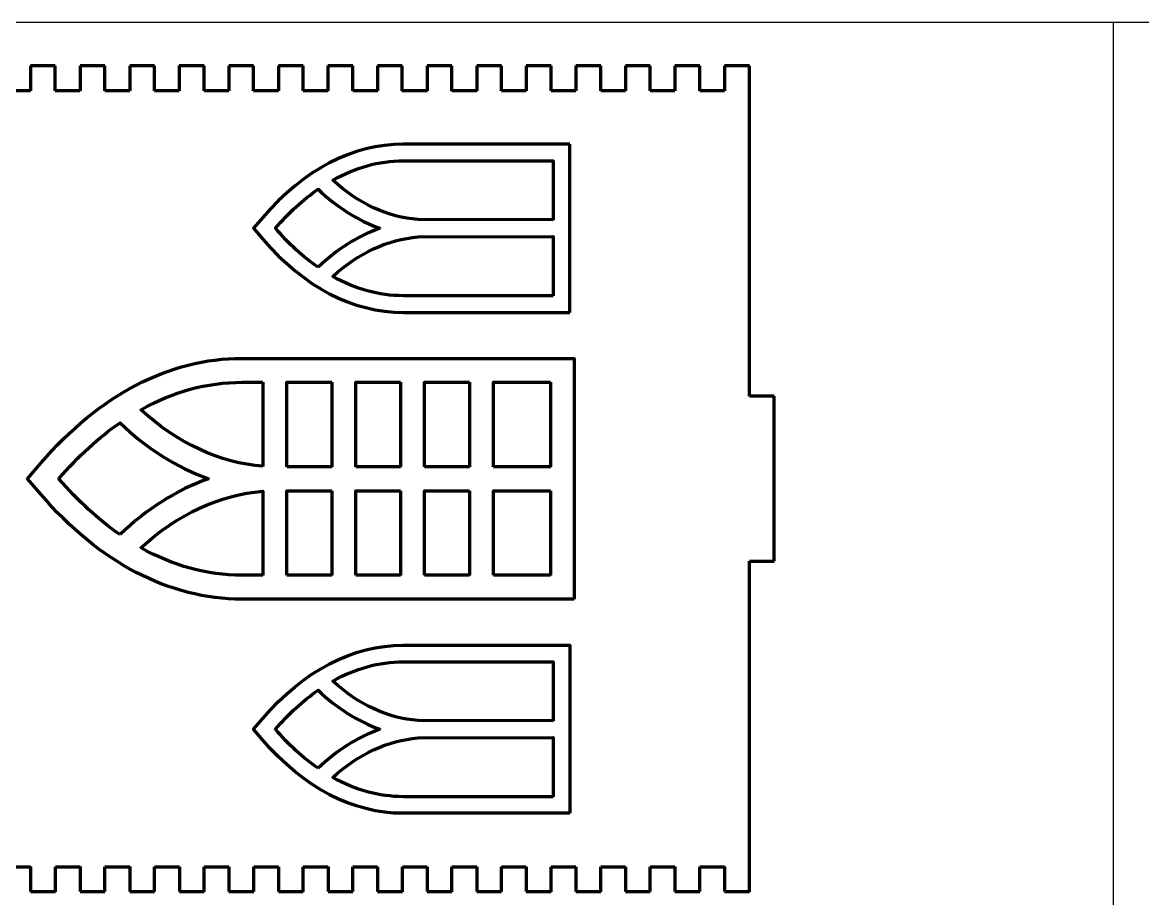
# Model space of a CAD drawing. Header units: centimetres. Extents: x 1569 to 2514, y -799 to -397.
# Drawn here: x 2165.9 to 2292.4, y -496.2 to -397.2 of the extents above; entities that cross this region are included whole.
import ezdxf

# ---------------------------------------------------------------- set-up
doc = ezdxf.new("R2010")
doc.units = ezdxf.units.CM
doc.header["$MEASUREMENT"] = 0
doc.layers.add('layer 1', color=7, linetype='Continuous')

msp = doc.modelspace()

# ---------------------------------------------------------------- linework, layer by layer
for p, q in [((2514.09, -397.2), (2064.09, -397.2)), ((2289.09, -397.2), (2289.09, -797.2))]:
    msp.add_line(p, q)
at = {"layer": 'layer 1', "lineweight": 80}
for points, knots in [([(2169.58, -402.13), (2169.58, -402.13), (2169.58, -402.13), (2166.78, -402.13), (2166.78, -402.13)], [0.870967742, 0.870967742, 0.870967742, 0.870967742, 0.870967752, 0.876344086, 0.876344086, 0.876344086, 0.876344086]), ([(2166.78, -402.13), (2166.78, -402.13), (2166.78, -402.13), (2166.78, -404.93), (2166.78, -404.93)], [0.876344086, 0.876344086, 0.876344086, 0.876344086, 0.876344096, 0.88172043, 0.88172043, 0.88172043, 0.88172043]), ([(2169.58, -404.93), (2169.58, -404.93), (2169.58, -404.93), (2169.58, -402.13), (2169.58, -402.13)], [0.865591398, 0.865591398, 0.865591398, 0.865591398, 0.865591408, 0.870967742, 0.870967742, 0.870967742, 0.870967742]), ([(2175.18, -402.13), (2175.18, -402.13), (2175.18, -402.13), (2172.38, -402.13), (2172.38, -402.13)], [0.849462366, 0.849462366, 0.849462366, 0.849462366, 0.849462376, 0.85483871, 0.85483871, 0.85483871, 0.85483871]), ([(2172.38, -402.13), (2172.38, -402.13), (2172.38, -402.13), (2172.38, -404.93), (2172.38, -404.93)], [0.85483871, 0.85483871, 0.85483871, 0.85483871, 0.85483872, 0.860215054, 0.860215054, 0.860215054, 0.860215054]), ([(2175.18, -404.93), (2175.18, -404.93), (2175.18, -404.93), (2175.18, -402.13), (2175.18, -402.13)], [0.844086022, 0.844086022, 0.844086022, 0.844086022, 0.844086032, 0.849462366, 0.849462366, 0.849462366, 0.849462366]), ([(2180.78, -402.13), (2180.78, -402.13), (2180.78, -402.13), (2177.98, -402.13), (2177.98, -402.13)], [0.827956989, 0.827956989, 0.827956989, 0.827956989, 0.827956999, 0.833333333, 0.833333333, 0.833333333, 0.833333333]), ([(2177.98, -402.13), (2177.98, -402.13), (2177.98, -402.13), (2177.98, -404.93), (2177.98, -404.93)], [0.833333333, 0.833333333, 0.833333333, 0.833333333, 0.833333343, 0.838709677, 0.838709677, 0.838709677, 0.838709677]), ([(2180.78, -404.93), (2180.78, -404.93), (2180.78, -404.93), (2180.78, -402.13), (2180.78, -402.13)], [0.822580645, 0.822580645, 0.822580645, 0.822580645, 0.822580655, 0.827956989, 0.827956989, 0.827956989, 0.827956989]), ([(2186.38, -402.13), (2186.38, -402.13), (2186.38, -402.13), (2183.58, -402.13), (2183.58, -402.13)], [0.806451613, 0.806451613, 0.806451613, 0.806451613, 0.806451623, 0.811827957, 0.811827957, 0.811827957, 0.811827957]), ([(2183.58, -402.13), (2183.58, -402.13), (2183.58, -402.13), (2183.58, -404.93), (2183.58, -404.93)], [0.811827957, 0.811827957, 0.811827957, 0.811827957, 0.811827967, 0.817204301, 0.817204301, 0.817204301, 0.817204301]), ([(2186.38, -404.93), (2186.38, -404.93), (2186.38, -404.93), (2186.38, -402.13), (2186.38, -402.13)], [0.801075269, 0.801075269, 0.801075269, 0.801075269, 0.801075279, 0.806451613, 0.806451613, 0.806451613, 0.806451613]), ([(2191.98, -402.13), (2191.98, -402.13), (2191.98, -402.13), (2189.18, -402.13), (2189.18, -402.13)], [0.784946237, 0.784946237, 0.784946237, 0.784946237, 0.784946247, 0.790322581, 0.790322581, 0.790322581, 0.790322581]), ([(2189.18, -402.13), (2189.18, -402.13), (2189.18, -402.13), (2189.18, -404.93), (2189.18, -404.93)], [0.790322581, 0.790322581, 0.790322581, 0.790322581, 0.790322591, 0.795698925, 0.795698925, 0.795698925, 0.795698925]), ([(2191.98, -404.93), (2191.98, -404.93), (2191.98, -404.93), (2191.98, -402.13), (2191.98, -402.13)], [0.779569892, 0.779569892, 0.779569892, 0.779569892, 0.779569902, 0.784946237, 0.784946237, 0.784946237, 0.784946237]), ([(2197.58, -402.13), (2197.58, -402.13), (2197.58, -402.13), (2194.78, -402.13), (2194.78, -402.13)], [0.76344086, 0.76344086, 0.76344086, 0.76344086, 0.76344087, 0.768817204, 0.768817204, 0.768817204, 0.768817204]), ([(2194.78, -402.13), (2194.78, -402.13), (2194.78, -402.13), (2194.78, -404.93), (2194.78, -404.93)], [0.768817204, 0.768817204, 0.768817204, 0.768817204, 0.768817214, 0.774193548, 0.774193548, 0.774193548, 0.774193548]), ([(2197.58, -404.93), (2197.58, -404.93), (2197.58, -404.93), (2197.58, -402.13), (2197.58, -402.13)], [0.758064516, 0.758064516, 0.758064516, 0.758064516, 0.758064526, 0.76344086, 0.76344086, 0.76344086, 0.76344086]), ([(2203.18, -402.13), (2203.18, -402.13), (2203.18, -402.13), (2200.38, -402.13), (2200.38, -402.13)], [0.741935484, 0.741935484, 0.741935484, 0.741935484, 0.741935494, 0.747311828, 0.747311828, 0.747311828, 0.747311828]), ([(2200.38, -402.13), (2200.38, -402.13), (2200.38, -402.13), (2200.38, -404.93), (2200.38, -404.93)], [0.747311828, 0.747311828, 0.747311828, 0.747311828, 0.747311838, 0.752688172, 0.752688172, 0.752688172, 0.752688172]), ([(2203.18, -404.93), (2203.18, -404.93), (2203.18, -404.93), (2203.18, -402.13), (2203.18, -402.13)], [0.73655914, 0.73655914, 0.73655914, 0.73655914, 0.73655915, 0.741935484, 0.741935484, 0.741935484, 0.741935484]), ([(2208.78, -402.13), (2208.78, -402.13), (2208.78, -402.13), (2205.98, -402.13), (2205.98, -402.13)], [0.720430108, 0.720430108, 0.720430108, 0.720430108, 0.720430118, 0.725806452, 0.725806452, 0.725806452, 0.725806452]), ([(2205.98, -402.13), (2205.98, -402.13), (2205.98, -402.13), (2205.98, -404.93), (2205.98, -404.93)], [0.725806452, 0.725806452, 0.725806452, 0.725806452, 0.725806462, 0.731182796, 0.731182796, 0.731182796, 0.731182796]), ([(2208.78, -404.93), (2208.78, -404.93), (2208.78, -404.93), (2208.78, -402.13), (2208.78, -402.13)], [0.715053763, 0.715053763, 0.715053763, 0.715053763, 0.715053773, 0.720430108, 0.720430108, 0.720430108, 0.720430108]), ([(2214.38, -402.13), (2214.38, -402.13), (2214.38, -402.13), (2211.58, -402.13), (2211.58, -402.13)], [0.698924731, 0.698924731, 0.698924731, 0.698924731, 0.698924741, 0.704301075, 0.704301075, 0.704301075, 0.704301075]), ([(2211.58, -402.13), (2211.58, -402.13), (2211.58, -402.13), (2211.58, -404.93), (2211.58, -404.93)], [0.704301075, 0.704301075, 0.704301075, 0.704301075, 0.704301085, 0.709677419, 0.709677419, 0.709677419, 0.709677419]), ([(2214.38, -404.93), (2214.38, -404.93), (2214.38, -404.93), (2214.38, -402.13), (2214.38, -402.13)], [0.693548387, 0.693548387, 0.693548387, 0.693548387, 0.693548397, 0.698924731, 0.698924731, 0.698924731, 0.698924731]), ([(2219.98, -402.13), (2219.98, -402.13), (2219.98, -402.13), (2217.18, -402.13), (2217.18, -402.13)], [0.677419355, 0.677419355, 0.677419355, 0.677419355, 0.677419365, 0.682795699, 0.682795699, 0.682795699, 0.682795699]), ([(2217.18, -402.13), (2217.18, -402.13), (2217.18, -402.13), (2217.18, -404.93), (2217.18, -404.93)], [0.682795699, 0.682795699, 0.682795699, 0.682795699, 0.682795709, 0.688172043, 0.688172043, 0.688172043, 0.688172043]), ([(2219.98, -404.93), (2219.98, -404.93), (2219.98, -404.93), (2219.98, -402.13), (2219.98, -402.13)], [0.672043011, 0.672043011, 0.672043011, 0.672043011, 0.672043021, 0.677419355, 0.677419355, 0.677419355, 0.677419355]), ([(2225.58, -402.13), (2225.58, -402.13), (2225.58, -402.13), (2222.78, -402.13), (2222.78, -402.13)], [0.655913978, 0.655913978, 0.655913978, 0.655913978, 0.655913988, 0.661290323, 0.661290323, 0.661290323, 0.661290323]), ([(2222.78, -402.13), (2222.78, -402.13), (2222.78, -402.13), (2222.78, -404.93), (2222.78, -404.93)], [0.661290323, 0.661290323, 0.661290323, 0.661290323, 0.661290333, 0.666666667, 0.666666667, 0.666666667, 0.666666667]), ([(2225.58, -404.93), (2225.58, -404.93), (2225.58, -404.93), (2225.58, -402.13), (2225.58, -402.13)], [0.650537634, 0.650537634, 0.650537634, 0.650537634, 0.650537644, 0.655913978, 0.655913978, 0.655913978, 0.655913978]), ([(2231.19, -402.13), (2231.19, -402.13), (2231.19, -402.13), (2228.38, -402.13), (2228.38, -402.13)], [0.634408602, 0.634408602, 0.634408602, 0.634408602, 0.634408612, 0.639784946, 0.639784946, 0.639784946, 0.639784946]), ([(2228.38, -402.13), (2228.38, -402.13), (2228.38, -402.13), (2228.38, -404.93), (2228.38, -404.93)], [0.639784946, 0.639784946, 0.639784946, 0.639784946, 0.639784956, 0.64516129, 0.64516129, 0.64516129, 0.64516129]), ([(2231.19, -404.93), (2231.19, -404.93), (2231.19, -404.93), (2231.19, -402.13), (2231.19, -402.13)], [0.629032258, 0.629032258, 0.629032258, 0.629032258, 0.629032268, 0.634408602, 0.634408602, 0.634408602, 0.634408602]), ([(2236.78, -402.13), (2236.78, -402.13), (2236.78, -402.13), (2233.99, -402.13), (2233.99, -402.13)], [0.612903226, 0.612903226, 0.612903226, 0.612903226, 0.612903236, 0.61827957, 0.61827957, 0.61827957, 0.61827957]), ([(2233.99, -402.13), (2233.99, -402.13), (2233.99, -402.13), (2233.99, -404.93), (2233.99, -404.93)], [0.61827957, 0.61827957, 0.61827957, 0.61827957, 0.61827958, 0.623655914, 0.623655914, 0.623655914, 0.623655914]), ([(2236.78, -404.93), (2236.78, -404.93), (2236.78, -404.93), (2236.78, -402.13), (2236.78, -402.13)], [0.607526882, 0.607526882, 0.607526882, 0.607526882, 0.607526892, 0.612903226, 0.612903226, 0.612903226, 0.612903226]), ([(2242.38, -402.13), (2242.38, -402.13), (2242.38, -402.13), (2239.58, -402.13), (2239.58, -402.13)], [0.591397849, 0.591397849, 0.591397849, 0.591397849, 0.591397859, 0.596774194, 0.596774194, 0.596774194, 0.596774194]), ([(2239.58, -402.13), (2239.58, -402.13), (2239.58, -402.13), (2239.58, -404.93), (2239.58, -404.93)], [0.596774194, 0.596774194, 0.596774194, 0.596774194, 0.596774204, 0.602150538, 0.602150538, 0.602150538, 0.602150538]), ([(2242.38, -404.93), (2242.38, -404.93), (2242.38, -404.93), (2242.38, -402.13), (2242.38, -402.13)], [0.586021505, 0.586021505, 0.586021505, 0.586021505, 0.586021515, 0.591397849, 0.591397849, 0.591397849, 0.591397849]), ([(2247.98, -402.13), (2247.98, -402.13), (2247.98, -402.13), (2245.18, -402.13), (2245.18, -402.13)], [0.564516129, 0.564516129, 0.564516129, 0.564516129, 0.564516139, 0.569892473, 0.569892473, 0.569892473, 0.569892473]), ([(2245.18, -402.13), (2245.18, -402.13), (2245.18, -402.13), (2245.18, -402.13), (2245.18, -402.13)], [0.569892473, 0.569892473, 0.569892473, 0.569892473, 0.569892483, 0.575268817, 0.575268817, 0.575268817, 0.575268817]), ([(2245.18, -402.13), (2245.18, -402.13), (2245.18, -402.13), (2245.18, -404.93), (2245.18, -404.93)], [0.575268817, 0.575268817, 0.575268817, 0.575268817, 0.575268827, 0.580645161, 0.580645161, 0.580645161, 0.580645161]), ([(2247.98, -439.46), (2247.98, -439.46), (2247.98, -439.46), (2247.98, -402.13), (2247.98, -402.13)], [0.559139785, 0.559139785, 0.559139785, 0.559139785, 0.559139795, 0.564516129, 0.564516129, 0.564516129, 0.564516129]), ([(2166.78, -404.93), (2166.78, -404.93), (2166.78, -404.93), (2163.98, -404.93), (2163.98, -404.93)], [0.88172043, 0.88172043, 0.88172043, 0.88172043, 0.88172044, 0.887096774, 0.887096774, 0.887096774, 0.887096774]), ([(2172.38, -404.93), (2172.38, -404.93), (2172.38, -404.93), (2169.58, -404.93), (2169.58, -404.93)], [0.860215054, 0.860215054, 0.860215054, 0.860215054, 0.860215064, 0.865591398, 0.865591398, 0.865591398, 0.865591398]), ([(2177.98, -404.93), (2177.98, -404.93), (2177.98, -404.93), (2175.18, -404.93), (2175.18, -404.93)], [0.838709677, 0.838709677, 0.838709677, 0.838709677, 0.838709687, 0.844086022, 0.844086022, 0.844086022, 0.844086022]), ([(2183.58, -404.93), (2183.58, -404.93), (2183.58, -404.93), (2180.78, -404.93), (2180.78, -404.93)], [0.817204301, 0.817204301, 0.817204301, 0.817204301, 0.817204311, 0.822580645, 0.822580645, 0.822580645, 0.822580645]), ([(2189.18, -404.93), (2189.18, -404.93), (2189.18, -404.93), (2186.38, -404.93), (2186.38, -404.93)], [0.795698925, 0.795698925, 0.795698925, 0.795698925, 0.795698935, 0.801075269, 0.801075269, 0.801075269, 0.801075269]), ([(2194.78, -404.93), (2194.78, -404.93), (2194.78, -404.93), (2191.98, -404.93), (2191.98, -404.93)], [0.774193548, 0.774193548, 0.774193548, 0.774193548, 0.774193558, 0.779569892, 0.779569892, 0.779569892, 0.779569892]), ([(2200.38, -404.93), (2200.38, -404.93), (2200.38, -404.93), (2197.58, -404.93), (2197.58, -404.93)], [0.752688172, 0.752688172, 0.752688172, 0.752688172, 0.752688182, 0.758064516, 0.758064516, 0.758064516, 0.758064516]), ([(2205.98, -404.93), (2205.98, -404.93), (2205.98, -404.93), (2203.18, -404.93), (2203.18, -404.93)], [0.731182796, 0.731182796, 0.731182796, 0.731182796, 0.731182806, 0.73655914, 0.73655914, 0.73655914, 0.73655914]), ([(2211.58, -404.93), (2211.58, -404.93), (2211.58, -404.93), (2208.78, -404.93), (2208.78, -404.93)], [0.709677419, 0.709677419, 0.709677419, 0.709677419, 0.709677429, 0.715053763, 0.715053763, 0.715053763, 0.715053763]), ([(2217.18, -404.93), (2217.18, -404.93), (2217.18, -404.93), (2214.38, -404.93), (2214.38, -404.93)], [0.688172043, 0.688172043, 0.688172043, 0.688172043, 0.688172053, 0.693548387, 0.693548387, 0.693548387, 0.693548387]), ([(2222.78, -404.93), (2222.78, -404.93), (2222.78, -404.93), (2219.98, -404.93), (2219.98, -404.93)], [0.666666667, 0.666666667, 0.666666667, 0.666666667, 0.666666677, 0.672043011, 0.672043011, 0.672043011, 0.672043011]), ([(2228.38, -404.93), (2228.38, -404.93), (2228.38, -404.93), (2225.58, -404.93), (2225.58, -404.93)], [0.64516129, 0.64516129, 0.64516129, 0.64516129, 0.6451613, 0.650537634, 0.650537634, 0.650537634, 0.650537634]), ([(2233.99, -404.93), (2233.99, -404.93), (2233.99, -404.93), (2231.19, -404.93), (2231.19, -404.93)], [0.623655914, 0.623655914, 0.623655914, 0.623655914, 0.623655924, 0.629032258, 0.629032258, 0.629032258, 0.629032258]), ([(2239.58, -404.93), (2239.58, -404.93), (2239.58, -404.93), (2236.78, -404.93), (2236.78, -404.93)], [0.602150538, 0.602150538, 0.602150538, 0.602150538, 0.602150548, 0.607526882, 0.607526882, 0.607526882, 0.607526882]), ([(2245.18, -404.93), (2245.18, -404.93), (2245.18, -404.93), (2242.38, -404.93), (2242.38, -404.93)], [0.580645161, 0.580645161, 0.580645161, 0.580645161, 0.580645171, 0.586021505, 0.586021505, 0.586021505, 0.586021505]), ([(2200.92, -415.03), (2200.92, -415.03), (2203.44, -413.62), (2206.12, -412.85), (2208.9, -412.85)], [0.5, 0.5, 0.5, 0.5, 0.5, 0.625, 0.625, 0.625, 0.625]), ([(2208.9, -412.85), (2208.9, -412.85), (2208.9, -412.85), (2210.55, -412.85), (2210.55, -412.85)], [0.625, 0.625, 0.625, 0.625, 0.625, 0.75, 0.75, 0.75, 0.75]), ([(2225.83, -412.85), (2225.83, -412.85), (2225.83, -412.85), (2225.83, -419.53), (2225.83, -419.53)], [0.125, 0.125, 0.125, 0.125, 0.125, 0.25, 0.25, 0.25, 0.25]), ([(2210.55, -419.49), (2210.55, -419.49), (2207.18, -419.24), (2203.76, -417.65), (2200.92, -415.03)], [0.375, 0.375, 0.375, 0.375, 0.375, 0.5, 0.5, 0.5, 0.5]), ([(2194.45, -420.48), (2194.45, -420.48), (2195.95, -418.72), (2197.57, -417.24), (2199.27, -416.06)], [0.2, 0.2, 0.2, 0.2, 0.2, 0.4, 0.4, 0.4, 0.4]), ([(2199.27, -416.06), (2199.27, -416.06), (2201.35, -418.08), (2203.75, -419.58), (2206.25, -420.48)], [0.4, 0.4, 0.4, 0.4, 0.4, 0.6, 0.6, 0.6, 0.6]), ([(2225.83, -419.53), (2225.83, -419.53), (2225.83, -419.53), (2210.55, -419.49), (2210.55, -419.49)], [0.25, 0.25, 0.25, 0.25, 0.25, 0.375, 0.375, 0.375, 0.375]), ([(2206.25, -420.48), (2206.25, -420.48), (2203.75, -421.37), (2201.35, -422.87), (2199.27, -424.89)], [0.6, 0.6, 0.6, 0.6, 0.6, 1, 1, 1, 1]), ([(2200.92, -425.93), (2200.92, -425.93), (2203.76, -423.3), (2207.18, -421.71), (2210.55, -421.46)], [0.375, 0.375, 0.375, 0.375, 0.375, 0.5, 0.5, 0.5, 0.5]), ([(2210.55, -421.46), (2210.55, -421.46), (2210.55, -421.46), (2225.83, -421.42), (2225.83, -421.42)], [0.5, 0.5, 0.5, 0.5, 0.5, 0.625, 0.625, 0.625, 0.625]), ([(2225.83, -421.42), (2225.83, -421.42), (2225.83, -421.42), (2225.83, -428.1), (2225.83, -428.1)], [0.625, 0.625, 0.625, 0.625, 0.625, 0.75, 0.75, 0.75, 0.75]), ([(2208.9, -428.1), (2208.9, -428.1), (2206.12, -428.1), (2203.44, -427.34), (2200.92, -425.93)], [0.25, 0.25, 0.25, 0.25, 0.25, 0.375, 0.375, 0.375, 0.375]), ([(2210.55, -428.1), (2210.55, -428.1), (2210.55, -428.1), (2208.9, -428.1), (2208.9, -428.1)], [0.125, 0.125, 0.125, 0.125, 0.125, 0.25, 0.25, 0.25, 0.25]), ([(2179.25, -440.99), (2179.25, -440.99), (2182.85, -438.97), (2186.69, -437.88), (2190.68, -437.88)], [0.4, 0.4, 0.4, 0.4, 0.4, 0.6, 0.6, 0.6, 0.6]), ([(2190.68, -437.88), (2190.68, -437.88), (2190.68, -437.88), (2193.03, -437.88), (2193.03, -437.88)], [0.6, 0.6, 0.6, 0.6, 0.6, 1, 1, 1, 1]), ([(2195.73, -447.44), (2195.73, -447.44), (2195.73, -447.44), (2195.73, -437.88), (2195.73, -437.88)], [0.4, 0.4, 0.4, 0.4, 0.4, 0.6, 0.6, 0.6, 0.6]), ([(2195.73, -437.88), (2195.73, -437.88), (2195.73, -437.88), (2200.81, -437.88), (2200.81, -437.88)], [0.6, 0.6, 0.6, 0.6, 0.6, 1, 1, 1, 1]), ([(2203.51, -447.44), (2203.51, -447.44), (2203.51, -447.44), (2203.51, -437.88), (2203.51, -437.88)], [0.4, 0.4, 0.4, 0.4, 0.4, 0.6, 0.6, 0.6, 0.6]), ([(2203.51, -437.88), (2203.51, -437.88), (2203.51, -437.88), (2208.59, -437.88), (2208.59, -437.88)], [0.6, 0.6, 0.6, 0.6, 0.6, 1, 1, 1, 1]), ([(2211.29, -447.44), (2211.29, -447.44), (2211.29, -447.44), (2211.29, -437.88), (2211.29, -437.88)], [0.4, 0.4, 0.4, 0.4, 0.4, 0.6, 0.6, 0.6, 0.6]), ([(2211.29, -437.88), (2211.29, -437.88), (2211.29, -437.88), (2216.37, -437.88), (2216.37, -437.88)], [0.6, 0.6, 0.6, 0.6, 0.6, 1, 1, 1, 1]), ([(2219.07, -447.44), (2219.07, -447.44), (2219.07, -447.44), (2219.07, -437.88), (2219.07, -437.88)], [0.4, 0.4, 0.4, 0.4, 0.4, 0.6, 0.6, 0.6, 0.6]), ([(2219.07, -437.88), (2219.07, -437.88), (2219.07, -437.88), (2225.5, -437.88), (2225.5, -437.88)], [0.6, 0.6, 0.6, 0.6, 0.6, 1, 1, 1, 1]), ([(2250.78, -439.46), (2250.78, -439.46), (2250.78, -439.46), (2247.98, -439.46), (2247.98, -439.46)], [0.553763441, 0.553763441, 0.553763441, 0.553763441, 0.553763451, 0.559139785, 0.559139785, 0.559139785, 0.559139785]), ([(2250.78, -458.12), (2250.78, -458.12), (2250.78, -458.12), (2250.78, -439.46), (2250.78, -439.46)], [0.548387097, 0.548387097, 0.548387097, 0.548387097, 0.548387107, 0.553763441, 0.553763441, 0.553763441, 0.553763441]), ([(2193.03, -447.38), (2193.03, -447.38), (2188.21, -447.02), (2183.32, -444.75), (2179.25, -440.99)], [0.2, 0.2, 0.2, 0.2, 0.2, 0.4, 0.4, 0.4, 0.4]), ([(2169.98, -448.79), (2169.98, -448.79), (2172.14, -446.28), (2174.45, -444.16), (2176.89, -442.47)], [0.2, 0.2, 0.2, 0.2, 0.2, 0.4, 0.4, 0.4, 0.4]), ([(2176.89, -442.47), (2176.89, -442.47), (2179.87, -445.36), (2183.3, -447.51), (2186.88, -448.79)], [0.4, 0.4, 0.4, 0.4, 0.4, 0.6, 0.6, 0.6, 0.6]), ([(2200.81, -447.44), (2200.81, -447.44), (2200.81, -447.44), (2195.73, -447.44), (2195.73, -447.44)], [0.2, 0.2, 0.2, 0.2, 0.2, 0.4, 0.4, 0.4, 0.4]), ([(2208.59, -447.44), (2208.59, -447.44), (2208.59, -447.44), (2203.51, -447.44), (2203.51, -447.44)], [0.2, 0.2, 0.2, 0.2, 0.2, 0.4, 0.4, 0.4, 0.4]), ([(2216.37, -447.44), (2216.37, -447.44), (2216.37, -447.44), (2211.29, -447.44), (2211.29, -447.44)], [0.2, 0.2, 0.2, 0.2, 0.2, 0.4, 0.4, 0.4, 0.4]), ([(2225.5, -447.44), (2225.5, -447.44), (2225.5, -447.44), (2219.07, -447.44), (2219.07, -447.44)], [0.2, 0.2, 0.2, 0.2, 0.2, 0.4, 0.4, 0.4, 0.4]), ([(2186.88, -448.79), (2186.88, -448.79), (2183.3, -450.07), (2179.87, -452.22), (2176.89, -455.11)], [0.6, 0.6, 0.6, 0.6, 0.6, 1, 1, 1, 1]), ([(2179.25, -456.59), (2179.25, -456.59), (2183.32, -452.83), (2188.21, -450.56), (2193.03, -450.2)], [0.2, 0.2, 0.2, 0.2, 0.2, 0.4, 0.4, 0.4, 0.4]), ([(2193.03, -450.2), (2193.03, -450.2), (2193.03, -450.2), (2193.03, -459.7), (2193.03, -459.7)], [0.4, 0.4, 0.4, 0.4, 0.4, 0.6, 0.6, 0.6, 0.6]), ([(2195.73, -459.7), (2195.73, -459.7), (2195.73, -459.7), (2195.73, -450.14), (2195.73, -450.14)], [0.4, 0.4, 0.4, 0.4, 0.4, 0.6, 0.6, 0.6, 0.6]), ([(2195.73, -450.14), (2195.73, -450.14), (2195.73, -450.14), (2200.81, -450.14), (2200.81, -450.14)], [0.6, 0.6, 0.6, 0.6, 0.6, 1, 1, 1, 1]), ([(2203.51, -459.7), (2203.51, -459.7), (2203.51, -459.7), (2203.51, -450.14), (2203.51, -450.14)], [0.4, 0.4, 0.4, 0.4, 0.4, 0.6, 0.6, 0.6, 0.6]), ([(2203.51, -450.14), (2203.51, -450.14), (2203.51, -450.14), (2208.59, -450.14), (2208.59, -450.14)], [0.6, 0.6, 0.6, 0.6, 0.6, 1, 1, 1, 1]), ([(2211.29, -459.7), (2211.29, -459.7), (2211.29, -459.7), (2211.29, -450.14), (2211.29, -450.14)], [0.4, 0.4, 0.4, 0.4, 0.4, 0.6, 0.6, 0.6, 0.6]), ([(2211.29, -450.14), (2211.29, -450.14), (2211.29, -450.14), (2216.37, -450.14), (2216.37, -450.14)], [0.6, 0.6, 0.6, 0.6, 0.6, 1, 1, 1, 1]), ([(2219.07, -459.7), (2219.07, -459.7), (2219.07, -459.7), (2219.07, -450.14), (2219.07, -450.14)], [0.4, 0.4, 0.4, 0.4, 0.4, 0.6, 0.6, 0.6, 0.6]), ([(2219.07, -450.14), (2219.07, -450.14), (2219.07, -450.14), (2225.5, -450.14), (2225.5, -450.14)], [0.6, 0.6, 0.6, 0.6, 0.6, 1, 1, 1, 1]), ([(2247.98, -495.46), (2247.98, -495.46), (2247.98, -495.46), (2247.98, -458.12), (2247.98, -458.12)], [0.537634409, 0.537634409, 0.537634409, 0.537634409, 0.537634419, 0.543010753, 0.543010753, 0.543010753, 0.543010753]), ([(2247.98, -458.12), (2247.98, -458.12), (2247.98, -458.12), (2250.78, -458.12), (2250.78, -458.12)], [0.543010753, 0.543010753, 0.543010753, 0.543010753, 0.543010763, 0.548387097, 0.548387097, 0.548387097, 0.548387097]), ([(2193.03, -459.7), (2193.03, -459.7), (2193.03, -459.7), (2190.68, -459.7), (2190.68, -459.7)], [0.6, 0.6, 0.6, 0.6, 0.6, 1, 1, 1, 1]), ([(2200.81, -459.7), (2200.81, -459.7), (2200.81, -459.7), (2195.73, -459.7), (2195.73, -459.7)], [0.2, 0.2, 0.2, 0.2, 0.2, 0.4, 0.4, 0.4, 0.4]), ([(2208.59, -459.7), (2208.59, -459.7), (2208.59, -459.7), (2203.51, -459.7), (2203.51, -459.7)], [0.2, 0.2, 0.2, 0.2, 0.2, 0.4, 0.4, 0.4, 0.4]), ([(2216.37, -459.7), (2216.37, -459.7), (2216.37, -459.7), (2211.29, -459.7), (2211.29, -459.7)], [0.2, 0.2, 0.2, 0.2, 0.2, 0.4, 0.4, 0.4, 0.4]), ([(2225.5, -459.7), (2225.5, -459.7), (2225.5, -459.7), (2219.07, -459.7), (2219.07, -459.7)], [0.2, 0.2, 0.2, 0.2, 0.2, 0.4, 0.4, 0.4, 0.4]), ([(2200.92, -471.66), (2200.92, -471.66), (2203.44, -470.25), (2206.12, -469.48), (2208.9, -469.48)], [0.5, 0.5, 0.5, 0.5, 0.5, 0.625, 0.625, 0.625, 0.625]), ([(2208.9, -469.48), (2208.9, -469.48), (2208.9, -469.48), (2210.55, -469.48), (2210.55, -469.48)], [0.625, 0.625, 0.625, 0.625, 0.625, 0.75, 0.75, 0.75, 0.75]), ([(2225.83, -469.48), (2225.83, -469.48), (2225.83, -469.48), (2225.83, -476.16), (2225.83, -476.16)], [0.125, 0.125, 0.125, 0.125, 0.125, 0.25, 0.25, 0.25, 0.25]), ([(2210.55, -476.12), (2210.55, -476.12), (2207.18, -475.87), (2203.76, -474.28), (2200.92, -471.66)], [0.375, 0.375, 0.375, 0.375, 0.375, 0.5, 0.5, 0.5, 0.5]), ([(2194.45, -477.11), (2194.45, -477.11), (2195.95, -475.35), (2197.57, -473.87), (2199.27, -472.69)], [0.2, 0.2, 0.2, 0.2, 0.2, 0.4, 0.4, 0.4, 0.4]), ([(2199.27, -472.69), (2199.27, -472.69), (2201.35, -474.71), (2203.75, -476.21), (2206.25, -477.11)], [0.4, 0.4, 0.4, 0.4, 0.4, 0.6, 0.6, 0.6, 0.6]), ([(2225.83, -476.16), (2225.83, -476.16), (2225.83, -476.16), (2210.55, -476.12), (2210.55, -476.12)], [0.25, 0.25, 0.25, 0.25, 0.25, 0.375, 0.375, 0.375, 0.375]), ([(2206.25, -477.11), (2206.25, -477.11), (2203.75, -478), (2201.35, -479.5), (2199.27, -481.52)], [0.6, 0.6, 0.6, 0.6, 0.6, 1, 1, 1, 1]), ([(2200.92, -482.56), (2200.92, -482.56), (2203.76, -479.93), (2207.18, -478.34), (2210.55, -478.09)], [0.4285714, 0.4285714, 0.4285714, 0.4285714, 0.4285714, 0.5714286, 0.5714286, 0.5714286, 0.5714286]), ([(2210.55, -478.09), (2210.55, -478.09), (2210.55, -478.09), (2225.83, -478.05), (2225.83, -478.05)], [0.5714286, 0.5714286, 0.5714286, 0.5714286, 0.5714286, 0.7142857, 0.7142857, 0.7142857, 0.7142857]), ([(2225.83, -478.05), (2225.83, -478.05), (2225.83, -478.05), (2225.83, -484.73), (2225.83, -484.73)], [0.7142857, 0.7142857, 0.7142857, 0.7142857, 0.7142857, 1, 1, 1, 1]), ([(2208.9, -484.73), (2208.9, -484.73), (2206.12, -484.73), (2203.44, -483.97), (2200.92, -482.56)], [0.2857143, 0.2857143, 0.2857143, 0.2857143, 0.2857143, 0.4285714, 0.4285714, 0.4285714, 0.4285714]), ([(2210.55, -484.73), (2210.55, -484.73), (2210.55, -484.73), (2208.9, -484.73), (2208.9, -484.73)], [0.1428571, 0.1428571, 0.1428571, 0.1428571, 0.1428572, 0.2857143, 0.2857143, 0.2857143, 0.2857143]), ([(2163.99, -492.66), (2163.99, -492.66), (2163.99, -492.66), (2166.79, -492.66), (2166.79, -492.66)], [0.215053763, 0.215053763, 0.215053763, 0.215053763, 0.215053773, 0.220430108, 0.220430108, 0.220430108, 0.220430108]), ([(2166.79, -492.66), (2166.79, -492.66), (2166.79, -492.66), (2166.79, -495.46), (2166.79, -495.46)], [0.220430108, 0.220430108, 0.220430108, 0.220430108, 0.220430118, 0.225806452, 0.225806452, 0.225806452, 0.225806452]), ([(2169.59, -495.46), (2169.59, -495.46), (2169.59, -495.46), (2169.59, -492.66), (2169.59, -492.66)], [0.231182796, 0.231182796, 0.231182796, 0.231182796, 0.231182806, 0.23655914, 0.23655914, 0.23655914, 0.23655914]), ([(2169.59, -492.66), (2169.59, -492.66), (2169.59, -492.66), (2172.39, -492.66), (2172.39, -492.66)], [0.23655914, 0.23655914, 0.23655914, 0.23655914, 0.23655915, 0.241935484, 0.241935484, 0.241935484, 0.241935484]), ([(2172.39, -492.66), (2172.39, -492.66), (2172.39, -492.66), (2172.39, -495.46), (2172.39, -495.46)], [0.241935484, 0.241935484, 0.241935484, 0.241935484, 0.241935494, 0.247311828, 0.247311828, 0.247311828, 0.247311828]), ([(2175.19, -495.46), (2175.19, -495.46), (2175.19, -495.46), (2175.19, -492.66), (2175.19, -492.66)], [0.252688172, 0.252688172, 0.252688172, 0.252688172, 0.252688182, 0.258064516, 0.258064516, 0.258064516, 0.258064516]), ([(2175.19, -492.66), (2175.19, -492.66), (2175.19, -492.66), (2177.99, -492.66), (2177.99, -492.66)], [0.258064516, 0.258064516, 0.258064516, 0.258064516, 0.258064526, 0.26344086, 0.26344086, 0.26344086, 0.26344086]), ([(2177.99, -492.66), (2177.99, -492.66), (2177.99, -492.66), (2177.99, -495.46), (2177.99, -495.46)], [0.26344086, 0.26344086, 0.26344086, 0.26344086, 0.26344087, 0.268817204, 0.268817204, 0.268817204, 0.268817204]), ([(2180.79, -495.46), (2180.79, -495.46), (2180.79, -495.46), (2180.79, -492.66), (2180.79, -492.66)], [0.274193548, 0.274193548, 0.274193548, 0.274193548, 0.274193558, 0.279569892, 0.279569892, 0.279569892, 0.279569892]), ([(2180.79, -492.66), (2180.79, -492.66), (2180.79, -492.66), (2183.59, -492.66), (2183.59, -492.66)], [0.279569892, 0.279569892, 0.279569892, 0.279569892, 0.279569902, 0.284946237, 0.284946237, 0.284946237, 0.284946237]), ([(2183.59, -492.66), (2183.59, -492.66), (2183.59, -492.66), (2183.59, -495.46), (2183.59, -495.46)], [0.284946237, 0.284946237, 0.284946237, 0.284946237, 0.284946247, 0.290322581, 0.290322581, 0.290322581, 0.290322581]), ([(2186.39, -495.46), (2186.39, -495.46), (2186.39, -495.46), (2186.39, -492.66), (2186.39, -492.66)], [0.295698925, 0.295698925, 0.295698925, 0.295698925, 0.295698935, 0.301075269, 0.301075269, 0.301075269, 0.301075269]), ([(2186.39, -492.66), (2186.39, -492.66), (2186.39, -492.66), (2189.19, -492.66), (2189.19, -492.66)], [0.301075269, 0.301075269, 0.301075269, 0.301075269, 0.301075279, 0.306451613, 0.306451613, 0.306451613, 0.306451613]), ([(2189.19, -492.66), (2189.19, -492.66), (2189.19, -492.66), (2189.19, -495.46), (2189.19, -495.46)], [0.306451613, 0.306451613, 0.306451613, 0.306451613, 0.306451623, 0.311827957, 0.311827957, 0.311827957, 0.311827957]), ([(2191.99, -495.46), (2191.99, -495.46), (2191.99, -495.46), (2191.99, -492.66), (2191.99, -492.66)], [0.317204301, 0.317204301, 0.317204301, 0.317204301, 0.317204311, 0.322580645, 0.322580645, 0.322580645, 0.322580645]), ([(2191.99, -492.66), (2191.99, -492.66), (2191.99, -492.66), (2194.79, -492.66), (2194.79, -492.66)], [0.322580645, 0.322580645, 0.322580645, 0.322580645, 0.322580655, 0.327956989, 0.327956989, 0.327956989, 0.327956989]), ([(2194.79, -492.66), (2194.79, -492.66), (2194.79, -492.66), (2194.79, -495.46), (2194.79, -495.46)], [0.327956989, 0.327956989, 0.327956989, 0.327956989, 0.327956999, 0.333333333, 0.333333333, 0.333333333, 0.333333333]), ([(2197.59, -495.46), (2197.59, -495.46), (2197.59, -495.46), (2197.59, -492.66), (2197.59, -492.66)], [0.338709677, 0.338709677, 0.338709677, 0.338709677, 0.338709687, 0.344086022, 0.344086022, 0.344086022, 0.344086022]), ([(2197.59, -492.66), (2197.59, -492.66), (2197.59, -492.66), (2200.39, -492.66), (2200.39, -492.66)], [0.344086022, 0.344086022, 0.344086022, 0.344086022, 0.344086032, 0.349462366, 0.349462366, 0.349462366, 0.349462366]), ([(2200.39, -492.66), (2200.39, -492.66), (2200.39, -492.66), (2200.39, -495.46), (2200.39, -495.46)], [0.349462366, 0.349462366, 0.349462366, 0.349462366, 0.349462376, 0.35483871, 0.35483871, 0.35483871, 0.35483871]), ([(2203.19, -495.46), (2203.19, -495.46), (2203.19, -495.46), (2203.19, -492.66), (2203.19, -492.66)], [0.360215054, 0.360215054, 0.360215054, 0.360215054, 0.360215064, 0.365591398, 0.365591398, 0.365591398, 0.365591398]), ([(2203.19, -492.66), (2203.19, -492.66), (2203.19, -492.66), (2205.99, -492.66), (2205.99, -492.66)], [0.365591398, 0.365591398, 0.365591398, 0.365591398, 0.365591408, 0.370967742, 0.370967742, 0.370967742, 0.370967742]), ([(2205.99, -492.66), (2205.99, -492.66), (2205.99, -492.66), (2205.99, -495.46), (2205.99, -495.46)], [0.370967742, 0.370967742, 0.370967742, 0.370967742, 0.370967752, 0.376344086, 0.376344086, 0.376344086, 0.376344086]), ([(2208.79, -495.46), (2208.79, -495.46), (2208.79, -495.46), (2208.79, -492.66), (2208.79, -492.66)], [0.38172043, 0.38172043, 0.38172043, 0.38172043, 0.38172044, 0.387096774, 0.387096774, 0.387096774, 0.387096774]), ([(2208.79, -492.66), (2208.79, -492.66), (2208.79, -492.66), (2211.59, -492.66), (2211.59, -492.66)], [0.387096774, 0.387096774, 0.387096774, 0.387096774, 0.387096784, 0.392473118, 0.392473118, 0.392473118, 0.392473118]), ([(2211.59, -492.66), (2211.59, -492.66), (2211.59, -492.66), (2211.59, -495.46), (2211.59, -495.46)], [0.392473118, 0.392473118, 0.392473118, 0.392473118, 0.392473128, 0.397849462, 0.397849462, 0.397849462, 0.397849462]), ([(2214.38, -495.46), (2214.38, -495.46), (2214.38, -495.46), (2214.38, -492.66), (2214.38, -492.66)], [0.403225806, 0.403225806, 0.403225806, 0.403225806, 0.403225816, 0.408602151, 0.408602151, 0.408602151, 0.408602151]), ([(2214.38, -492.66), (2214.38, -492.66), (2214.38, -492.66), (2217.18, -492.66), (2217.18, -492.66)], [0.408602151, 0.408602151, 0.408602151, 0.408602151, 0.408602161, 0.413978495, 0.413978495, 0.413978495, 0.413978495]), ([(2217.18, -492.66), (2217.18, -492.66), (2217.18, -492.66), (2217.18, -495.46), (2217.18, -495.46)], [0.413978495, 0.413978495, 0.413978495, 0.413978495, 0.413978505, 0.419354839, 0.419354839, 0.419354839, 0.419354839]), ([(2219.98, -495.46), (2219.98, -495.46), (2219.98, -495.46), (2219.98, -492.66), (2219.98, -492.66)], [0.424731183, 0.424731183, 0.424731183, 0.424731183, 0.424731193, 0.430107527, 0.430107527, 0.430107527, 0.430107527]), ([(2219.98, -492.66), (2219.98, -492.66), (2219.98, -492.66), (2222.78, -492.66), (2222.78, -492.66)], [0.430107527, 0.430107527, 0.430107527, 0.430107527, 0.430107537, 0.435483871, 0.435483871, 0.435483871, 0.435483871]), ([(2222.78, -492.66), (2222.78, -492.66), (2222.78, -492.66), (2222.78, -495.46), (2222.78, -495.46)], [0.435483871, 0.435483871, 0.435483871, 0.435483871, 0.435483881, 0.440860215, 0.440860215, 0.440860215, 0.440860215]), ([(2225.58, -495.46), (2225.58, -495.46), (2225.58, -495.46), (2225.58, -492.66), (2225.58, -492.66)], [0.446236559, 0.446236559, 0.446236559, 0.446236559, 0.446236569, 0.451612903, 0.451612903, 0.451612903, 0.451612903]), ([(2225.58, -492.66), (2225.58, -492.66), (2225.58, -492.66), (2228.38, -492.66), (2228.38, -492.66)], [0.451612903, 0.451612903, 0.451612903, 0.451612903, 0.451612913, 0.456989247, 0.456989247, 0.456989247, 0.456989247]), ([(2228.38, -492.66), (2228.38, -492.66), (2228.38, -492.66), (2228.38, -495.46), (2228.38, -495.46)], [0.456989247, 0.456989247, 0.456989247, 0.456989247, 0.456989257, 0.462365591, 0.462365591, 0.462365591, 0.462365591]), ([(2231.19, -495.46), (2231.19, -495.46), (2231.19, -495.46), (2231.19, -492.66), (2231.19, -492.66)], [0.467741935, 0.467741935, 0.467741935, 0.467741935, 0.467741945, 0.47311828, 0.47311828, 0.47311828, 0.47311828]), ([(2231.19, -492.66), (2231.19, -492.66), (2231.19, -492.66), (2233.99, -492.66), (2233.99, -492.66)], [0.47311828, 0.47311828, 0.47311828, 0.47311828, 0.47311829, 0.478494624, 0.478494624, 0.478494624, 0.478494624]), ([(2233.99, -492.66), (2233.99, -492.66), (2233.99, -492.66), (2233.99, -495.46), (2233.99, -495.46)], [0.478494624, 0.478494624, 0.478494624, 0.478494624, 0.478494634, 0.483870968, 0.483870968, 0.483870968, 0.483870968]), ([(2236.78, -495.46), (2236.78, -495.46), (2236.78, -495.46), (2236.78, -492.66), (2236.78, -492.66)], [0.489247312, 0.489247312, 0.489247312, 0.489247312, 0.489247322, 0.494623656, 0.494623656, 0.494623656, 0.494623656]), ([(2236.78, -492.66), (2236.78, -492.66), (2236.78, -492.66), (2239.58, -492.66), (2239.58, -492.66)], [0.494623656, 0.494623656, 0.494623656, 0.494623656, 0.494623666, 0.5, 0.5, 0.5, 0.5]), ([(2239.58, -492.66), (2239.58, -492.66), (2239.58, -492.66), (2239.58, -495.46), (2239.58, -495.46)], [0.5, 0.5, 0.5, 0.5, 0.50000001, 0.505376344, 0.505376344, 0.505376344, 0.505376344]), ([(2242.38, -495.46), (2242.38, -495.46), (2242.38, -495.46), (2242.38, -492.66), (2242.38, -492.66)], [0.510752688, 0.510752688, 0.510752688, 0.510752688, 0.510752698, 0.516129032, 0.516129032, 0.516129032, 0.516129032]), ([(2242.38, -492.66), (2242.38, -492.66), (2242.38, -492.66), (2245.18, -492.66), (2245.18, -492.66)], [0.516129032, 0.516129032, 0.516129032, 0.516129032, 0.516129042, 0.521505376, 0.521505376, 0.521505376, 0.521505376]), ([(2245.18, -492.66), (2245.18, -492.66), (2245.18, -492.66), (2245.18, -495.46), (2245.18, -495.46)], [0.521505376, 0.521505376, 0.521505376, 0.521505376, 0.521505386, 0.52688172, 0.52688172, 0.52688172, 0.52688172]), ([(2166.79, -495.46), (2166.79, -495.46), (2166.79, -495.46), (2169.59, -495.46), (2169.59, -495.46)], [0.225806452, 0.225806452, 0.225806452, 0.225806452, 0.225806462, 0.231182796, 0.231182796, 0.231182796, 0.231182796]), ([(2172.39, -495.46), (2172.39, -495.46), (2172.39, -495.46), (2175.19, -495.46), (2175.19, -495.46)], [0.247311828, 0.247311828, 0.247311828, 0.247311828, 0.247311838, 0.252688172, 0.252688172, 0.252688172, 0.252688172]), ([(2177.99, -495.46), (2177.99, -495.46), (2177.99, -495.46), (2180.79, -495.46), (2180.79, -495.46)], [0.268817204, 0.268817204, 0.268817204, 0.268817204, 0.268817214, 0.274193548, 0.274193548, 0.274193548, 0.274193548]), ([(2183.59, -495.46), (2183.59, -495.46), (2183.59, -495.46), (2186.39, -495.46), (2186.39, -495.46)], [0.290322581, 0.290322581, 0.290322581, 0.290322581, 0.290322591, 0.295698925, 0.295698925, 0.295698925, 0.295698925]), ([(2189.19, -495.46), (2189.19, -495.46), (2189.19, -495.46), (2191.99, -495.46), (2191.99, -495.46)], [0.311827957, 0.311827957, 0.311827957, 0.311827957, 0.311827967, 0.317204301, 0.317204301, 0.317204301, 0.317204301]), ([(2194.79, -495.46), (2194.79, -495.46), (2194.79, -495.46), (2197.59, -495.46), (2197.59, -495.46)], [0.333333333, 0.333333333, 0.333333333, 0.333333333, 0.333333343, 0.338709677, 0.338709677, 0.338709677, 0.338709677]), ([(2200.39, -495.46), (2200.39, -495.46), (2200.39, -495.46), (2203.19, -495.46), (2203.19, -495.46)], [0.35483871, 0.35483871, 0.35483871, 0.35483871, 0.35483872, 0.360215054, 0.360215054, 0.360215054, 0.360215054]), ([(2205.99, -495.46), (2205.99, -495.46), (2205.99, -495.46), (2208.79, -495.46), (2208.79, -495.46)], [0.376344086, 0.376344086, 0.376344086, 0.376344086, 0.376344096, 0.38172043, 0.38172043, 0.38172043, 0.38172043]), ([(2211.59, -495.46), (2211.59, -495.46), (2211.59, -495.46), (2214.38, -495.46), (2214.38, -495.46)], [0.397849462, 0.397849462, 0.397849462, 0.397849462, 0.397849472, 0.403225806, 0.403225806, 0.403225806, 0.403225806]), ([(2217.18, -495.46), (2217.18, -495.46), (2217.18, -495.46), (2219.98, -495.46), (2219.98, -495.46)], [0.419354839, 0.419354839, 0.419354839, 0.419354839, 0.419354849, 0.424731183, 0.424731183, 0.424731183, 0.424731183]), ([(2222.78, -495.46), (2222.78, -495.46), (2222.78, -495.46), (2225.58, -495.46), (2225.58, -495.46)], [0.440860215, 0.440860215, 0.440860215, 0.440860215, 0.440860225, 0.446236559, 0.446236559, 0.446236559, 0.446236559]), ([(2228.38, -495.46), (2228.38, -495.46), (2228.38, -495.46), (2231.19, -495.46), (2231.19, -495.46)], [0.462365591, 0.462365591, 0.462365591, 0.462365591, 0.462365601, 0.467741935, 0.467741935, 0.467741935, 0.467741935]), ([(2233.99, -495.46), (2233.99, -495.46), (2233.99, -495.46), (2236.78, -495.46), (2236.78, -495.46)], [0.483870968, 0.483870968, 0.483870968, 0.483870968, 0.483870978, 0.489247312, 0.489247312, 0.489247312, 0.489247312]), ([(2239.58, -495.46), (2239.58, -495.46), (2239.58, -495.46), (2242.38, -495.46), (2242.38, -495.46)], [0.505376344, 0.505376344, 0.505376344, 0.505376344, 0.505376354, 0.510752688, 0.510752688, 0.510752688, 0.510752688]), ([(2245.18, -495.46), (2245.18, -495.46), (2245.18, -495.46), (2245.18, -495.46), (2245.18, -495.46)], [0.52688172, 0.52688172, 0.52688172, 0.52688172, 0.52688173, 0.532258065, 0.532258065, 0.532258065, 0.532258065]), ([(2245.18, -495.46), (2245.18, -495.46), (2245.18, -495.46), (2247.98, -495.46), (2247.98, -495.46)], [0.532258065, 0.532258065, 0.532258065, 0.532258065, 0.532258075, 0.537634409, 0.537634409, 0.537634409, 0.537634409])]:
    msp.add_open_spline(points, degree=3, knots=knots, dxfattribs=at)
at = {"layer": 'layer 1', "color": 242, "lineweight": 80}
for points, knots in [([(2208.9, -410.97), (2208.9, -410.97), (2203.16, -410.97), (2197.67, -413.83), (2193.02, -419.25)], [0.125, 0.125, 0.125, 0.125, 0.125, 0.25, 0.25, 0.25, 0.25]), ([(2227.71, -429.98), (2227.71, -429.98), (2227.71, -429.98), (2227.71, -410.97), (2227.71, -410.97)], [0.75, 0.75, 0.75, 0.75, 0.75, 1, 1, 1, 1]), ([(2193.02, -419.25), (2193.02, -419.25), (2193.02, -419.25), (2191.96, -420.48), (2191.96, -420.48)], [0.25, 0.25, 0.25, 0.25, 0.25, 0.375, 0.375, 0.375, 0.375]), ([(2191.96, -420.48), (2191.96, -420.48), (2191.96, -420.48), (2193.02, -421.7), (2193.02, -421.7)], [0.375, 0.375, 0.375, 0.375, 0.375, 0.5, 0.5, 0.5, 0.5]), ([(2193.02, -421.7), (2193.02, -421.7), (2197.67, -427.12), (2203.16, -429.98), (2208.9, -429.98)], [0.5, 0.5, 0.5, 0.5, 0.5, 0.625, 0.625, 0.625, 0.625]), ([(2208.9, -429.98), (2208.9, -429.98), (2208.9, -429.98), (2227.71, -429.98), (2227.71, -429.98)], [0.625, 0.625, 0.625, 0.625, 0.625, 0.75, 0.75, 0.75, 0.75]), ([(2167.94, -447.03), (2167.94, -447.03), (2174.6, -439.28), (2182.46, -435.18), (2190.68, -435.18)], [0.4444444, 0.4444444, 0.4444444, 0.4444444, 0.4444445, 0.5555556, 0.5555556, 0.5555556, 0.5555556]), ([(2190.68, -435.18), (2190.68, -435.18), (2190.68, -435.18), (2228.2, -435.18), (2228.2, -435.18)], [0.5555556, 0.5555556, 0.5555556, 0.5555556, 0.5555556, 0.6666667, 0.6666667, 0.6666667, 0.6666667]), ([(2228.2, -435.18), (2228.2, -435.18), (2228.2, -435.18), (2228.2, -462.4), (2228.2, -462.4)], [0.6666667, 0.6666667, 0.6666667, 0.6666667, 0.6666667, 0.7777778, 0.7777778, 0.7777778, 0.7777778]), ([(2166.43, -448.79), (2166.43, -448.79), (2166.43, -448.79), (2167.94, -447.03), (2167.94, -447.03)], [0.3333333, 0.3333333, 0.3333333, 0.3333333, 0.3333333, 0.4444444, 0.4444444, 0.4444444, 0.4444444]), ([(2167.94, -450.55), (2167.94, -450.55), (2167.94, -450.55), (2166.43, -448.79), (2166.43, -448.79)], [0.2222222, 0.2222222, 0.2222222, 0.2222222, 0.2222222, 0.3333333, 0.3333333, 0.3333333, 0.3333333]), ([(2190.68, -462.4), (2190.68, -462.4), (2182.46, -462.4), (2174.6, -458.3), (2167.94, -450.55)], [0.1111111, 0.1111111, 0.1111111, 0.1111111, 0.1111111, 0.2222222, 0.2222222, 0.2222222, 0.2222222]), ([(2193.02, -475.88), (2193.02, -475.88), (2197.67, -470.46), (2203.16, -467.6), (2208.9, -467.6)], [0.5, 0.5, 0.5, 0.5, 0.5, 0.625, 0.625, 0.625, 0.625]), ([(2208.9, -467.6), (2208.9, -467.6), (2208.9, -467.6), (2227.71, -467.6), (2227.71, -467.6)], [0.625, 0.625, 0.625, 0.625, 0.625, 0.75, 0.75, 0.75, 0.75]), ([(2227.71, -467.6), (2227.71, -467.6), (2227.71, -467.6), (2227.71, -486.61), (2227.71, -486.61)], [0.75, 0.75, 0.75, 0.75, 0.75, 1, 1, 1, 1]), ([(2191.96, -477.11), (2191.96, -477.11), (2191.96, -477.11), (2193.02, -475.88), (2193.02, -475.88)], [0.375, 0.375, 0.375, 0.375, 0.375, 0.5, 0.5, 0.5, 0.5]), ([(2193.02, -478.33), (2193.02, -478.33), (2193.02, -478.33), (2191.96, -477.11), (2191.96, -477.11)], [0.25, 0.25, 0.25, 0.25, 0.25, 0.375, 0.375, 0.375, 0.375]), ([(2208.9, -486.61), (2208.9, -486.61), (2203.16, -486.61), (2197.67, -483.75), (2193.02, -478.33)], [0.125, 0.125, 0.125, 0.125, 0.125, 0.25, 0.25, 0.25, 0.25])]:
    msp.add_open_spline(points, degree=3, knots=knots, dxfattribs=at)
for points in [[(2227.71, -410.97), (2227.71, -410.97), (2208.9, -410.97), (2208.9, -410.97)], [(2228.2, -462.4), (2228.2, -462.4), (2190.68, -462.4), (2190.68, -462.4)], [(2227.71, -486.61), (2227.71, -486.61), (2208.9, -486.61), (2208.9, -486.61)]]:
    msp.add_open_spline(points, degree=3, dxfattribs=at)
at = {"layer": 'layer 1', "lineweight": 80}
for points in [[(2210.55, -412.85), (2210.55, -412.85), (2225.83, -412.85), (2225.83, -412.85)], [(2199.27, -424.89), (2197.57, -423.71), (2195.95, -422.23), (2194.45, -420.48)], [(2225.83, -428.1), (2225.83, -428.1), (2210.55, -428.1), (2210.55, -428.1)], [(2193.03, -437.88), (2193.03, -437.88), (2193.03, -447.38), (2193.03, -447.38)], [(2200.81, -437.88), (2200.81, -437.88), (2200.81, -447.44), (2200.81, -447.44)], [(2208.59, -437.88), (2208.59, -437.88), (2208.59, -447.44), (2208.59, -447.44)], [(2216.37, -437.88), (2216.37, -437.88), (2216.37, -447.44), (2216.37, -447.44)], [(2225.5, -437.88), (2225.5, -437.88), (2225.5, -447.44), (2225.5, -447.44)], [(2176.89, -455.11), (2174.45, -453.42), (2172.14, -451.3), (2169.98, -448.79)], [(2200.81, -450.14), (2200.81, -450.14), (2200.81, -459.7), (2200.81, -459.7)], [(2208.59, -450.14), (2208.59, -450.14), (2208.59, -459.7), (2208.59, -459.7)], [(2216.37, -450.14), (2216.37, -450.14), (2216.37, -459.7), (2216.37, -459.7)], [(2225.5, -450.14), (2225.5, -450.14), (2225.5, -459.7), (2225.5, -459.7)], [(2190.68, -459.7), (2186.69, -459.7), (2182.85, -458.61), (2179.25, -456.59)], [(2210.55, -469.48), (2210.55, -469.48), (2225.83, -469.48), (2225.83, -469.48)], [(2199.27, -481.52), (2197.57, -480.34), (2195.95, -478.86), (2194.45, -477.11)], [(2225.83, -484.73), (2225.83, -484.73), (2210.55, -484.73), (2210.55, -484.73)]]:
    msp.add_open_spline(points, degree=3, dxfattribs=at)

doc.saveas('drawing.dxf')
